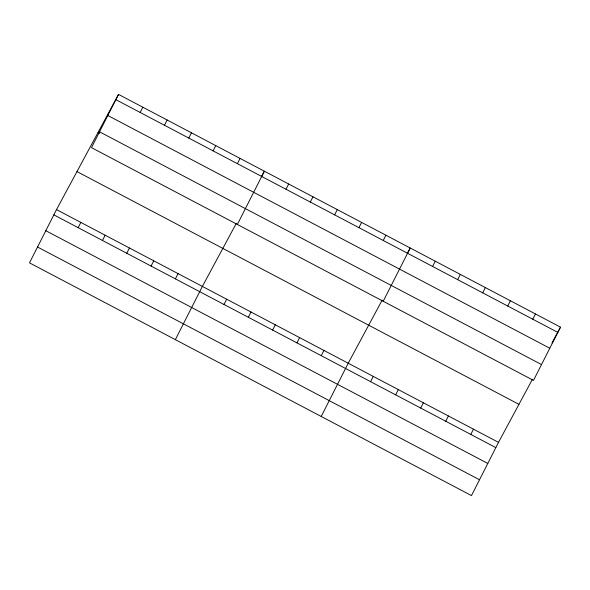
<?xml version="1.0" encoding="UTF-8"?>
<svg xmlns="http://www.w3.org/2000/svg" width="590" height="590" viewBox="0 0 590 590"><rect width="100%" height="100%" fill="white"/><g stroke="black" fill="none" stroke-linecap="round" stroke-linejoin="round"><path stroke-width="0.89" d="M118.516 94.4L91.502 147.648L533.485 380.395L560.5 327.148L118.516 94.4L56.515 209.605L29.5 262.852L471.484 495.6L498.498 442.353L532.453 379.267M78.153 227.666L80.823 222.408M140.155 112.461L142.824 107.196M102.461 240.469L105.131 235.211M164.47 125.257L167.132 119.999M126.769 253.272L129.439 248.006M188.778 138.06L191.448 132.802M151.084 266.068L153.747 260.81M213.086 150.863L215.756 145.605M175.392 278.871L178.062 273.613M237.394 163.666L240.064 158.4M175.355 339.663L202.37 286.416L236.325 223.322M237.357 224.451L264.372 171.203L261.385 176.749M224.008 304.477L226.678 299.211M286.01 189.265L288.68 184.006M248.316 317.273L250.986 312.014M310.318 202.068L312.988 196.809M272.624 330.076L275.294 324.817M334.633 214.871L337.296 209.605M296.932 342.879L299.602 337.62M358.941 227.666L361.611 222.408M321.248 355.682L323.91 350.416M383.249 240.469L385.919 235.211M321.211 416.466L348.225 363.219L382.173 300.133M383.212 301.261L410.227 248.014L407.24 253.56M370.601 381.671L373.271 376.413M432.603 266.459L435.273 261.2M395.647 394.858L398.316 389.599M457.648 279.653L460.318 274.387M420.692 408.051L423.362 402.786M482.694 292.839L485.364 287.581M445.738 421.238L448.407 415.979M507.739 306.026L510.409 300.767M470.783 434.424L473.453 429.166M532.785 319.219L535.455 313.961M551.975 342.989L560.5 327.148M115.847 99.658L557.83 332.406M107.815 115.493L549.799 348.24M99.54 131.806L541.517 364.561M98.058 132.418L99.673 133.266M76.973 171.587L518.957 404.334M56.515 209.605L498.498 442.353M53.845 214.863L495.829 447.618M45.813 230.705L487.797 463.452M37.531 247.018L479.515 479.766"/></g></svg>
